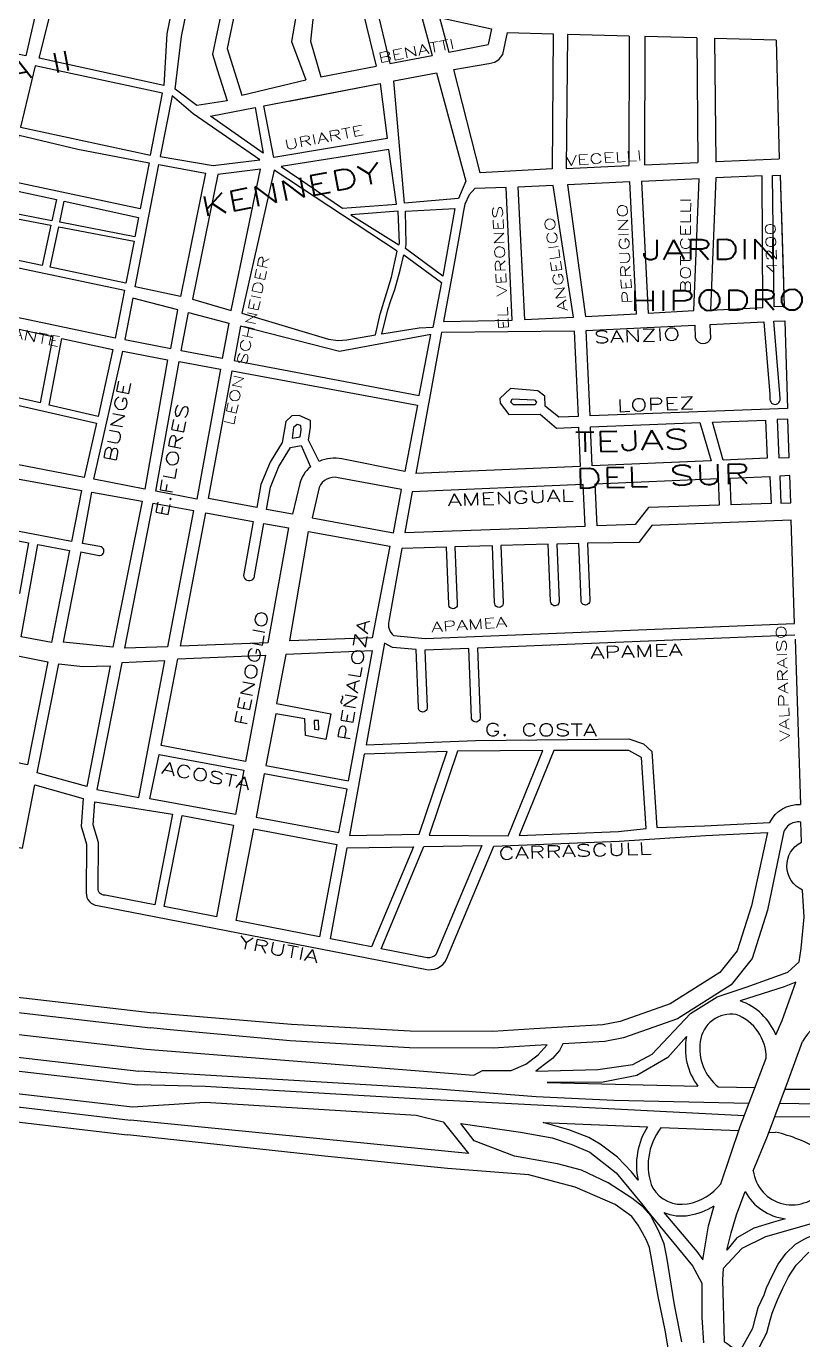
# Model space of a CAD drawing. Header units: millimetres. Extents: x 4374322 to 4409026, y 6503580 to 6534206.
# Drawn here: x 4386610 to 4387386, y 6518517 to 6519829 of the extents above; entities that cross this region are included whole.
import ezdxf

# ---------------------------------------------------------------- set-up
doc = ezdxf.new("R2010")
doc.units = ezdxf.units.MM
for name, color, linetype in [('LINEA CALLE', 252, 'Continuous'), ('NOMBRE BARRIO', 8, 'Continuous'), ('NOMBRE CALLE', 252, 'Continuous')]:
    doc.layers.add(name, color=color, linetype=linetype)
doc.styles.add('ROMANS', font='romans')

msp = doc.modelspace()

# ---------------------------------------------------------------- linework, layer by layer
at = {"layer": 'LINEA CALLE', "transparency": 33554687}
for p, q in [((4386826.2, 6519880.7), (4386811.1, 6519807)), ((4386884.6, 6519867.9), (4386875.4, 6519813.8)), ((4386899.7, 6519864.7), (4386894.1, 6519814.4)), ((4386943.9, 6519855), (4386959.8, 6519789.3)), ((4386959, 6519851.8), (4386973.4, 6519791.9)), ((4387004.4, 6519841.9), (4387015.6, 6519800)), ((4387022.9, 6519837.9), (4387074.8, 6519826.5)), ((4387022.9, 6519837.9), (4387032.2, 6519803.2)), ((4386894.1, 6519814.4), (4386904.7, 6519778.7)), ((4387074.8, 6519826.5), (4387071.5, 6519810.8)), ((4387150.8, 6519821.1), (4387149.5, 6519687.2)), ((4387212.5, 6519819.4), (4387150.8, 6519821.1)), ((4387212.5, 6519819.4), (4387212.2, 6519690)), ((4387228.2, 6519818.9), (4387227.8, 6519690.8)), ((4387279.8, 6519817.5), (4387228.2, 6519818.9)), ((4387279.8, 6519817.5), (4387281, 6519693.2)), ((4387297.7, 6519816.9), (4387298.9, 6519693.4)), ((4387359.2, 6519815.2), (4387297.7, 6519816.9)), ((4387359.2, 6519815.2), (4387362.3, 6519696.8)), ((4386811.1, 6519807), (4386825.8, 6519760.4)), ((4386875.4, 6519813.8), (4386889.6, 6519775.8)), ((4387032.2, 6519803.2), (4387071.5, 6519810.8)), ((4386904.7, 6519778.7), (4386959.8, 6519789.3)), ((4386973.4, 6519791.9), (4387015.6, 6519800)), ((4386825.8, 6519760.4), (4386889.6, 6519775.8)), ((4386872.9, 6519754.5), (4386963.9, 6519772)), ((4387298.9, 6519694), (4387362.3, 6519696.8)), ((4387149.5, 6519687.2), (4387212.2, 6519690)), ((4387227.8, 6519690.8), (4387281, 6519693.2)), ((4387363.2, 6519680.5), (4387367.3, 6519549.3)), ((4386738, 6519666.3), (4386738, 6519666.3)), ((4387095.7, 6519535.7), (4387089.7, 6519668.1)), ((4387027, 6519534.3), (4387095.7, 6519535.7)), ((4387378, 6519216.8), (4387383.5, 6519051.6))]:
    msp.add_line(p, q, dxfattribs=at)
for points in [[(4386810.9, 6519754.7), (4386780.8, 6519750), (4386759.3, 6519766.5), (4386765.4, 6519818.8), (4386784.7, 6519913.2), (4386790.7, 6519942.6), (4386823.9, 6519934.7), (4386819.1, 6519911.5), (4386815.3, 6519893.8), (4386810.2, 6519867.3), (4386804.9, 6519842.5), (4386796.4, 6519801.3), (4386799.1, 6519792.6), (4386800.9, 6519786.9), (4386810.9, 6519754.7)], [(4386438.9, 6519823.6), (4386456.1, 6519912.9), (4386627.5, 6519879.7), (4386624.2, 6519862.4), (4386610, 6519799.6), (4386487.2, 6519824.3), (4386438.9, 6519823.6)], [(4386623.3, 6519797.4), (4386634.7, 6519842.4), (4386641.6, 6519877.8), (4386757.4, 6519855.4), (4386750.9, 6519821.6), (4386747.7, 6519770.1), (4386623.3, 6519797.4)], [(4387090.8, 6519822.8), (4387136.6, 6519821.5), (4387135.5, 6519686.7), (4387063.7, 6519682.7), (4387037.4, 6519786.1), (4387072.2, 6519791.9), (4387078.4, 6519793.3), (4387082.5, 6519796.3), (4387086.2, 6519801), (4387090.8, 6519822.8)], [(4386746.6, 6519762.3), (4386619.4, 6519789.5), (4386604.8, 6519728.5), (4386734.6, 6519700.4), (4386746.6, 6519762.3)], [(4386977.6, 6519774.6), (4387020.2, 6519782.8), (4387049.2, 6519674.6), (4387041.9, 6519657.2), (4386988.2, 6519652.6), (4386977.6, 6519774.6)], [(4386843.6, 6519695.8), (4386777.2, 6519741.7), (4386756, 6519759.8), (4386744.3, 6519699.1), (4386797.2, 6519690.1), (4386843.6, 6519695.8)], [(4386794.4, 6519739.4), (4386838.9, 6519747.9), (4386847.1, 6519702.5), (4386794.4, 6519739.4)], [(4386594.4, 6519674.6), (4386603.3, 6519720.5), (4386661.9, 6519706.5), (4386733.2, 6519692.7), (4386724.3, 6519646.9), (4386594.4, 6519674.6)], [(4386926.1, 6519647.3), (4386980.1, 6519651.6), (4386972.5, 6519706.1), (4386865.1, 6519689), (4386926.1, 6519647.3)], [(4386742.7, 6519691), (4386789.3, 6519682.4), (4386764.3, 6519559.2), (4386719.2, 6519568.8), (4386742.7, 6519691)], [(4386844.5, 6519686.5), (4386801.8, 6519681.2), (4386776.3, 6519556.6), (4386815.2, 6519545.4), (4386844.5, 6519686.5)], [(4386959.3, 6519520.8), (4386963.8, 6519541.6), (4386975.1, 6519578.5), (4386980.7, 6519604.4), (4386858, 6519685.4), (4386825.8, 6519542.5), (4386912.3, 6519516.6), (4386921.9, 6519515.1), (4386930.6, 6519515.8), (4386959.3, 6519520.8)], [(4387224.8, 6519674.2), (4387231.4, 6519542.5), (4387277.1, 6519545.1), (4387282.2, 6519676.8), (4387224.8, 6519674.2)], [(4386592.9, 6519666.6), (4386640.5, 6519656.1), (4386635.9, 6519634.8), (4386588.5, 6519644.1), (4386592.9, 6519666.6)], [(4387089.7, 6519668.1), (4387058.3, 6519667.2), (4387052.7, 6519660.9), (4387048.4, 6519651.6), (4387046.8, 6519643.2), (4387044.6, 6519630.8), (4387037.2, 6519590.3), (4387027, 6519534.3)], [(4386648.4, 6519654.6), (4386722.6, 6519638.1), (4386718.9, 6519618.9), (4386643.9, 6519633.6), (4386648.4, 6519654.6)], [(4386934.4, 6519640.9), (4386982.6, 6519610.8), (4386983.1, 6519612.3), (4386981.7, 6519644.4), (4386934.4, 6519640.9)], [(4387038.4, 6519647.1), (4387026.4, 6519579.6), (4386989.1, 6519607.2), (4386989.9, 6519611.2), (4386989, 6519644.3), (4387038.4, 6519647.1)], [(4386587.7, 6519639.6), (4386634.9, 6519630.4), (4386626.2, 6519590.2), (4386580, 6519600), (4386587.7, 6519639.6)], [(4386642.9, 6519628.9), (4386718.1, 6519614.6), (4386710, 6519572.6), (4386634.4, 6519588.5), (4386642.9, 6519628.9)], [(4386578.6, 6519592.7), (4386708.6, 6519565.5), (4386699.3, 6519517.5), (4386569.4, 6519544.9), (4386578.6, 6519592.7)], [(4386987.4, 6519601), (4387025.1, 6519573.1), (4387016.3, 6519528.1), (4387002.9, 6519527.5), (4386965.5, 6519521.5), (4386971.5, 6519545.9), (4386974.6, 6519555.2), (4386978.3, 6519566.2), (4386983.8, 6519585.6), (4386987.4, 6519601)], [(4386708.9, 6519516.1), (4386754.7, 6519507.2), (4386761.8, 6519545.8), (4386717, 6519557.5), (4386708.9, 6519516.1)], [(4386567.4, 6519534.3), (4386636.9, 6519519.1), (4386624.4, 6519452.9), (4386554.7, 6519468.8), (4386567.4, 6519534.3)], [(4386646.1, 6519517.4), (4386697, 6519506.4), (4386682.1, 6519439.4), (4386633.5, 6519450.6), (4386646.1, 6519517.4)], [(4387157.5, 6519524.5), (4387024.9, 6519523.1), (4386999.4, 6519382.5)], [(4387157.5, 6519524.5), (4387161.4, 6519439.5), (4387142.3, 6519438.7), (4387128.6, 6519449.7), (4387128.2, 6519459.5), (4387121.1, 6519465.1), (4387094, 6519467.4), (4387083.3, 6519457.4), (4387083.5, 6519452.6), (4387092.2, 6519441.5), (4387123.5, 6519441.8), (4387140, 6519427.8), (4387161.8, 6519428.6), (4387163.5, 6519389.5), (4386999.4, 6519382.5)], [(4387370.6, 6519447.5), (4387173.4, 6519439.9), (4387169.5, 6519525.1)], [(4386751.6, 6519495.9), (4386728.9, 6519366.7), (4386677.8, 6519376.6), (4386706.8, 6519504.5), (4386751.6, 6519495.9)], [(4386553.3, 6519461.7), (4386680.6, 6519432.8), (4386668.3, 6519378.4), (4386542, 6519402.8), (4386553.3, 6519461.7)], [(4387118.7, 6519450.9), (4387096.8, 6519450.9), (4387094.2, 6519453.7), (4387095.5, 6519457.1), (4387118, 6519456), (4387120, 6519453.7), (4387118.7, 6519450.9)], [(4387370.9, 6519436.7), (4387360, 6519436.3)], [(4387360, 6519436.3), (4387361.8, 6519398.1), (4387372.1, 6519398.5), (4387370.9, 6519436.7)], [(4386875.8, 6519417.7), (4386883.9, 6519419), (4386884.9, 6519425.8), (4386884.7, 6519430.4), (4386881.1, 6519431.5), (4386877.4, 6519428.3), (4386875.8, 6519417.7)], [(4386655.5, 6519314.6), (4386530, 6519338.4), (4386539.2, 6519388.4), (4386665.5, 6519365.5), (4386655.5, 6519314.6)], [(4387180.4, 6519330.2), (4387178.5, 6519372.1), (4387301.2, 6519377.3), (4387302.2, 6519350.8), (4387231.6, 6519348.6), (4387218.5, 6519331.4), (4387180.4, 6519330.1)], [(4387313.2, 6519377.8), (4387353, 6519379.5), (4387354.2, 6519352.4), (4387314.2, 6519351.2), (4387313.2, 6519377.8)], [(4387363.9, 6519352.7), (4387373.8, 6519353), (4387372.7, 6519380.4), (4387362.7, 6519379.9), (4387363.9, 6519352.7)], [(4386675.8, 6519363.6), (4386726.1, 6519354.6), (4386696.8, 6519208.9), (4386647.2, 6519213.9)], [(4386666.6, 6519312.6), (4386675.8, 6519363.6)], [(4386603.8, 6519262.4), (4386518.6, 6519278.3), (4386528.4, 6519329.4), (4386612.8, 6519313.3), (4386603.8, 6519262.4)], [(4386973.3, 6519309.8), (4386955.7, 6519218.4), (4386873.7, 6519215.1), (4386892.4, 6519324.5), (4386973.3, 6519309.8)], [(4386635.6, 6519213.6), (4386605.3, 6519219.3), (4386621.9, 6519311.6), (4386653.7, 6519305.5), (4386635.6, 6519213.6)], [(4386664.9, 6519304), (4386647.2, 6519213.9)], [(4386664.9, 6519304), (4386681.5, 6519300.8)], [(4386611.6, 6519091.4), (4386298.2, 6519155.5), (4386318.5, 6519256.8), (4386631.9, 6519194.4), (4386611.6, 6519091.4)], [(4386976.2, 6519208.7), (4386968.3, 6519213), (4386949.7, 6519111.3)], [(4386694.3, 6519190.1), (4386670.8, 6519069.7), (4386621.5, 6519083.3), (4386643, 6519192.4), (4386667, 6519189.7), (4386694.3, 6519190.1)], [(4386897.8, 6519135.8), (4386898.2, 6519127.1), (4386902.5, 6519126.4), (4386902.1, 6519135.6), (4386897.8, 6519135.8)], [(4386949.7, 6519111.3), (4387058.9, 6519115.8), (4387212.1, 6519117.3), (4387226.6, 6519112.5), (4387234.9, 6519104.6), (4387240.1, 6519028.9)], [(4387240.1, 6519028.9), (4387287.7, 6519030.3)], [(4387288.5, 6519020.7), (4387350.6, 6519023.8), (4387334.4, 6518950.5), (4387320.3, 6518905.7), (4387303, 6518884), (4387253.2, 6518852.6), (4387203.4, 6518835), (4387186.1, 6518831.6), (4387117.5, 6518827.5), (4387076.2, 6518825), (4386993.7, 6518825.3), (4386875.3, 6518832.1), (4386755.4, 6518842.1), (4386737.3, 6518843.5)], [(4387202.4, 6519015.2), (4387288.5, 6519020.7)], [(4385878.4, 6518882.9), (4386722.8, 6518785.4), (4386722.8, 6518785.4)], [(4385875.8, 6518869.4), (4386721.9, 6518771.8), (4386721.9, 6518771.8)], [(4387359, 6518821.5), (4387365, 6518835.8), (4387378.9, 6518874.2), (4387367, 6518869.7), (4387323.3, 6518855.6)], [(4387130.5, 6518811.6), (4387118.5, 6518810.9), (4387076.7, 6518808.3), (4386993.2, 6518808.7), (4386874.1, 6518815.6), (4386754.1, 6518826.5), (4386734.5, 6518828.7)], [(4387269.6, 6518819.9), (4387251.1, 6518798.9), (4387220.1, 6518781), (4387186.3, 6518774.2), (4387130.5, 6518774.1), (4387281.1, 6518770.2)], [(4386197.2, 6518809.7), (4386716.5, 6518749.7), (4386716.5, 6518749.7)], [(4386730.2, 6518807.2), (4387057.3, 6518781.4), (4387065.9, 6518785.9), (4387094.7, 6518786), (4387109.3, 6518792.5), (4387121.7, 6518801.6), (4387130.5, 6518811.6)], [(4387336.2, 6518685.9), (4387350.4, 6518720.4), (4387371.6, 6518776.8), (4387385.6, 6518814.9)], [(4387303.8, 6518672.9), (4387303.8, 6518672.9), (4387323.2, 6518730.2), (4387349.2, 6518798.2)], [(4387331.9, 6518752.9), (4387197.1, 6518756), (4387119.4, 6518759.8), (4387021.5, 6518767.5), (4386722.8, 6518785.4), (4386722.8, 6518785.4)], [(4387327.3, 6518740.8), (4387004.6, 6518757.3), (4386789.1, 6518770), (4386721.9, 6518771.8)], [(4387301.4, 6518769.7), (4387338, 6518768.9)], [(4387427.6, 6518767), (4387368, 6518767.1)], [(4386716.5, 6518749.7), (4386789, 6518754.3), (4386999.7, 6518741.3), (4387026.6, 6518734.8), (4387046.7, 6518709.9), (4387052.1, 6518703.2), (4386714.7, 6518736.5)], [(4387440, 6518751.7), (4387362.6, 6518752.9)], [(4387439.4, 6518739), (4387357.6, 6518739.7)], [(4387221.3, 6518676.3), (4387214.6, 6518684.9), (4387200.6, 6518699.5), (4387183.5, 6518712.5), (4387172, 6518719.1), (4387152.1, 6518726.8), (4387126.6, 6518734), (4387230.7, 6518729.9)], [(4387321.7, 6518725.6), (4387244.1, 6518728.6)], [(4387251.3, 6518508.8), (4387248.2, 6518526.7), (4387241.5, 6518560.1), (4387234.7, 6518598.2), (4387232.7, 6518609.3), (4387229.8, 6518616.6), (4387225.6, 6518624), (4387221.4, 6518631.5), (4387215.2, 6518640), (4387198.4, 6518652.1), (4387198.4, 6518652.1), (4387198.4, 6518652.1), (4387198.4, 6518652.1), (4387198.4, 6518652.1), (4387158.6, 6518669.5), (4387139.4, 6518674.6), (4387112.4, 6518681.8), (4387030.9, 6518688), (4386908.3, 6518700.5), (4386711.4, 6518721.8)], [(4387351.7, 6518724), (4387358.6, 6518724.4)], [(4387367.7, 6518637.9), (4387368.2, 6518637.9), (4387356.5, 6518634.4), (4387336.8, 6518628.6), (4387319.9, 6518618.8), (4387309.8, 6518606.5), (4387314.3, 6518623.7), (4387319.5, 6518641.8), (4387328.1, 6518665.1)], [(4387285.8, 6518597), (4387285.8, 6518597), (4387291.7, 6518630.7), (4387297.2, 6518650.9)], [(4387246.9, 6518644.3), (4387280, 6518605.2), (4387285.8, 6518597)], [(4387306.2, 6518588.3), (4387305.5, 6518576.9)]]:
    msp.add_lwpolyline(points, dxfattribs=at)
for points in [[(4386970.8, 6519717.1), (4386857.5, 6519698), (4386847.8, 6519749.6), (4386963.9, 6519772)], [(4387101.3, 6519668.6), (4387107.8, 6519536.3), (4387156.8, 6519538.7), (4387136.4, 6519670.2)], [(4387150.7, 6519670.8), (4387168.9, 6519539.3), (4387219.7, 6519541.9), (4387213.1, 6519673.7)], [(4387298.9, 6519677.6), (4387293.7, 6519545.6), (4387345.7, 6519548.2), (4387345.1, 6519679.7)], [(4387367.3, 6519549.3), (4387357.3, 6519548.8), (4387355.4, 6519680.1), (4387355.4, 6519680.1), (4387363.2, 6519680.5), (4387365.8, 6519596.2)], [(4386812.8, 6519532.7), (4386806.2, 6519497.3), (4386765.2, 6519504.9), (4386772.3, 6519543.1)], [(4386824.4, 6519529.7), (4386818.1, 6519495.3), (4387002.9, 6519460.3), (4387014.4, 6519521.1), (4386923.3, 6519504.2)], [(4386804.3, 6519486.7), (4386780.7, 6519356.8), (4386739.8, 6519364.6), (4386763.1, 6519494.4)], [(4387295.6, 6519433.8), (4387348.4, 6519435.8), (4387350.2, 6519397.6), (4387306.4, 6519395.7)], [(4387173.9, 6519429.1), (4387282.9, 6519433.3), (4387294.3, 6519395.2), (4387175.6, 6519390.1)], [(4386995.9, 6519364.2), (4386988.5, 6519323.4), (4387168.4, 6519329.7), (4387166.5, 6519371.5)], [(4386751.6, 6519209.3), (4386708.8, 6519207.9), (4386737.2, 6519352.6), (4386777.5, 6519345.3)], [(4386829.4, 6519094.7), (4386745, 6519110.8), (4386761.9, 6519197.3), (4386849.3, 6519200.9)], [(4386956.2, 6519205.2), (4386869.6, 6519201.7), (4386860.4, 6519152.5), (4386914.7, 6519142.3), (4386909.6, 6519116.7), (4386889.1, 6519120.8), (4386888.5, 6519137.4), (4386859.6, 6519142.4), (4386849.7, 6519090.8), (4386932.2, 6519075.5)], [(4386705.9, 6519193.1), (4386681, 6519066.7), (4386722.9, 6519058.8), (4386748.9, 6519195.1)], [(4387041, 6519105), (4387012.7, 6519021.2), (4387091.5, 6519020.4), (4387126.3, 6519105.6)], [(4387229.5, 6519027.8), (4387224.8, 6519098.6), (4387212, 6519105.6), (4387137.1, 6519105.6), (4387102.5, 6519020.9), (4387201.7, 6519024.9)], [(4386819.5, 6519041.9), (4386734, 6519057.4), (4386743.2, 6519101.7), (4386827.8, 6519086.1)], [(4386948, 6519102), (4386933.2, 6519020.7), (4387002.7, 6519022.1), (4387030.6, 6519104.7)], [(4386930.7, 6519067.1), (4386848.1, 6519082.4), (4386839.9, 6519039.1), (4386922.6, 6519023.8)], [(4386800.3, 6518939.6), (4386748.3, 6518949.7), (4386766.2, 6519040.7), (4386817.4, 6519031)], [(4386920.4, 6519011.9), (4386903.3, 6518919.6), (4386820.2, 6518935.7), (4386837.6, 6519027.3)], [(4386931, 6519008.5), (4386997.2, 6519009.5), (4386955.2, 6518909.5), (4386914.3, 6518917.4)]]:
    msp.add_lwpolyline(points, close=True, dxfattribs=at)
for points in [[(4387169.5, 6519525.1), (4387277.8, 6519530.5), (4387278.4, 6519517.9, 0.705378), (4387293.9, 6519517.6), (4387293.3, 6519531.3), (4387346.9, 6519533.9), (4387352.7, 6519461.4), (4387353, 6519456.4, 1.031295), (4387363.1, 6519456.9), (4387362.9, 6519462), (4387357, 6519534.5), (4387367.8, 6519535), (4387370.6, 6519447.5)], [(4386850.4, 6519346.6), (4386854.3, 6519368.8), (4386862.7, 6519389.3), (4386874.3, 6519408.4), (4386884.9, 6519410.5), (4386894.2, 6519388.9, 0.172795), (4386883.7, 6519372.4), (4386876.4, 6519341.8), (4386850.4, 6519346.6)], [(4386872.3, 6519328.1), (4386851.6, 6519213.3), (4386764.5, 6519209.8), (4386789.6, 6519343.1), (4386837, 6519334.5), (4386827.7, 6519282.2, 1.111479), (4386838.5, 6519280.6), (4386847.8, 6519332.5), (4386872.3, 6519328.1)], [(4387038.5, 6519309.1), (4387040.8, 6519252.4, -1.126872), (4387032.2, 6519252), (4387029.9, 6519308.8), (4386985.6, 6519307.6), (4386972.3, 6519235, 0.275574), (4386977.2, 6519220.5), (4387008.7, 6519217.7), (4387377.5, 6519232.5), (4387374.2, 6519335.7), (4387234.9, 6519330.3), (4387222, 6519313.6), (4387170.8, 6519312.8), (4387173.1, 6519256, -1.126872), (4387164.5, 6519255.7), (4387162.2, 6519312.5), (4387140.3, 6519311.9)], [(4386681.5, 6519300.8, 1.176584), (4386683.9, 6519309.5), (4386666.6, 6519312.6)], [(4387140.3, 6519311.9), (4387142.6, 6519255.2, -1.126872), (4387134, 6519254.9), (4387131.7, 6519311.7), (4387084.4, 6519310.4), (4387086.7, 6519253.7, -1.126872), (4387078.1, 6519253.3), (4387075.8, 6519310.1), (4387038.5, 6519309.1)], [(4385980.5, 6519239.2), (4385948.4, 6519245.6), (4385936.9, 6519186.4), (4385941.8, 6519144.9, 0.038075), (4385943.1, 6519138.5), (4385952, 6519106.4, 0.069215), (4385956.6, 6519095.6), (4385977.9, 6519060.5, 0.028278), (4385980.7, 6519056.5), (4386011.4, 6519016.9), (4386050, 6518962.2), (4386070.1, 6518937.3, 0.067513), (4386078.4, 6518929.5), (4386113.1, 6518904.6, 0.033399), (4386115.1, 6518903.4), (4386133.7, 6518893.5, 0.065434), (4386138, 6518891.9), (4386279, 6518859.3), (4386730.2, 6518807.2), (4386730.2, 6518807.2)], [(4387377.8, 6519220.8), (4387060.9, 6519208), (4387063.6, 6519139.1, -1.126872), (4387055, 6519138.7), (4387052.2, 6519207.7)], [(4387052.2, 6519207.6), (4387008.4, 6519205.9), (4387010.7, 6519149.1, -1.126872), (4387002.1, 6519148.8), (4386999.9, 6519206.6), (4386976.2, 6519208.7)], [(4385968, 6519181.9), (4385964.6, 6519176.2, 0.3115), (4385975.3, 6519110.3), (4386093.3, 6518957.3, 0.186039), (4386162.9, 6518915), (4386326.8, 6518877.8), (4386458.8, 6518860.7), (4386734.5, 6518828.7), (4386734.5, 6518828.7)], [(4386016.1, 6519082), (4386105.2, 6518966.4, 0.1869), (4386165.9, 6518929.7), (4386329.5, 6518892.6), (4386460.7, 6518875.6), (4386737.3, 6518843.5), (4386737.3, 6518843.5)], [(4386279.9, 6519015.5), (4386290.9, 6519068.7), (4386606.7, 6519008.2), (4386619.1, 6519071.3), (4386667.3, 6519057.7), (4386665.4, 6519030.2), (4386670.6, 6519012.2), (4386670.3, 6518963.5, 0.395067), (4386681.7, 6518950.7), (4387008.6, 6518887.3, 0.36223), (4387030, 6518897.2), (4387077.4, 6519010.1), (4387202.4, 6519015.2)], [(4386689.1, 6518961.2, -0.460915), (4386682.2, 6518967.8), (4386682.5, 6519013.9), (4386677.4, 6519031.5), (4386679, 6519054.5), (4386756.4, 6519042.2), (4386738.8, 6518951.5), (4386689.1, 6518961.2)], [(4387287.7, 6519030.3), (4387353, 6519033.8, -0.31232), (4387383.5, 6519051.6)], [(4387010.8, 6518898.7), (4386964.8, 6518907.7), (4387007.3, 6519009.7), (4387065.3, 6519010.8), (4387019.4, 6518901.7, -0.252884), (4387010.8, 6518898.7)], [(4387359, 6518821.5, 0.212879), (4387323.3, 6518855.6, 0.212879)], [(4387349.2, 6518798.2, 0.315002), (4387319.2, 6518841.9, 0.430913), (4387283.4, 6518814.9, 0.267476), (4387301.4, 6518769.7)], [(4387427.6, 6518767, 0.068755), (4387458.5, 6518793.7, 0.368085), (4387443.8, 6518840.1, 0.341181), (4387385.6, 6518814.9)], [(4387269.6, 6518819.9, 0.01775), (4387269.6, 6518819.9, 0.210297), (4387281.1, 6518770.2)], [(4386197.2, 6518809.7), (4386136.1, 6518805.3, 0.127128), (4386026.7, 6518761.4), (4385887.3, 6518658.8, 0.085317), (4385829.4, 6518600.1), (4385821.7, 6518589.1), (4385809.9, 6518527.7, 0.374702), (4385828.4, 6518541.3), (4385833.5, 6518564.6, -0.161345), (4385874.6, 6518622), (4385973.2, 6518693.9), (4386050.7, 6518750.4, -0.134653), (4386133.9, 6518782, -0.029749), (4386234.2, 6518785.5), (4386385.4, 6518773.4, -0.009257), (4386477.8, 6518764.3), (4386714.7, 6518736.5, -0.009913), (4386714.7, 6518736.5), (4386714.7, 6518736.5, -0.035852), (4386714.7, 6518736.5), (4386714.7, 6518736.5)], [(4386217, 6518770.8, -0.004935), (4386233.4, 6518770.6), (4386384.2, 6518758.5, -0.009257), (4386476.1, 6518749.4), (4386711.4, 6518721.8, -0.009913), (4386711.4, 6518721.8), (4386711.4, 6518721.8, -0.035852), (4386711.4, 6518721.8), (4386711.4, 6518721.8)], [(4387265.1, 6518515), (4387257.8, 6518551.9), (4387250.1, 6518599.6), (4387247.4, 6518612.7), (4387242, 6518625.5), (4387234.1, 6518640.7), (4387225.6, 6518650.1), (4387215.2, 6518658.5), (4387191.5, 6518673.8), (4387191.5, 6518673.8), (4387191.5, 6518673.8), (4387191.5, 6518673.8), (4387191.5, 6518673.8), (4387191.5, 6518673.8), (4387164.9, 6518686.5), (4387140.8, 6518692.7), (4387097.8, 6518700.3), (4387057.5, 6518715.9), (4387044.3, 6518733.2), (4387103.9, 6518724.4), (4387135.5, 6518718.9), (4387155, 6518712.1), (4387173.1, 6518704.3), (4387199.5, 6518683.9), (4387224.6, 6518653.3), (4387233.8, 6518641.7), (4387275.5, 6518590.9), (4387284.9, 6518573.5), (4387285, 6518539.3), (4387286.6, 6518514.1, 0.260668)], [(4387230.7, 6518729.9, 0.196012), (4387221.3, 6518676.3, 0.196012)], [(4387244.1, 6518728.6, 0.269739), (4387235.9, 6518668.5, 0.309029), (4387270.6, 6518652.9, 0.19514), (4387303.8, 6518672.9)], [(4387588.8, 6518715.7), (4387503.5, 6518708.6), (4387472.7, 6518699.2), (4387460.8, 6518689.9), (4387424.1, 6518650.6), (4387403.5, 6518635.5), (4387348.4, 6518620), (4387325, 6518608.2), (4387306.2, 6518588.3), (4387305.5, 6518576.9), (4387307.1, 6518514.8, -0.18872), (4387320.1, 6518502.3), (4387324.2, 6518507.5), (4387335.8, 6518528.6), (4387338.9, 6518540.3), (4387341.3, 6518549.3), (4387347.1, 6518561.8), (4387349.5, 6518568.8), (4387355.6, 6518581.5), (4387361.1, 6518592.5), (4387369.3, 6518603.4), (4387378, 6518612.3)], [(4387336.2, 6518685.9, 0.695319), (4387407.8, 6518669.5, 0.141315), (4387410.8, 6518694.7, 0.174124), (4387403.4, 6518706.3, 0.079551), (4387358.6, 6518724.4)], [(4387328.1, 6518665.1, 0.238897), (4387368.2, 6518637.9, 0.238897)], [(4387246.9, 6518644.3, 0.145421), (4387272.5, 6518641.4, 0.105645), (4387297.2, 6518650.9)], [(4387292.9, 6518380.3), (4387293.1, 6518428.4), (4387313.4, 6518473), (4387313.4, 6518473, 0.124771), (4387320.5, 6518482.8), (4387326.7, 6518487.6), (4387332.5, 6518493.7), (4387339.7, 6518504.6), (4387346.5, 6518517.6), (4387349.9, 6518524.1), (4387353.3, 6518536.6), (4387355.1, 6518543.5), (4387360.6, 6518556.8), (4387365.8, 6518568.5), (4387371.6, 6518579.8), (4387374.6, 6518584.7), (4387379.3, 6518591.7), (4387391.8, 6518604.6)]]:
    msp.add_lwpolyline(points, format="xyb", dxfattribs=at)
for points in [[(4386816.1, 6519484.9), (4387001.1, 6519450.6), (4386988.6, 6519384.5), (4386925.7, 6519396.9, 0.159422), (4386903, 6519394.5), (4386892.4, 6519415.7), (4386894.4, 6519428.7), (4386894.1, 6519435.5), (4386883, 6519440.5), (4386875.7, 6519440.1), (4386869.5, 6519434.2), (4386865.8, 6519413.5), (4386853.9, 6519393.7), (4386844.7, 6519371.5), (4386840.7, 6519348.4), (4386792.5, 6519357.4)], [(4386902.8, 6519368.4), (4386895.9, 6519338.2), (4386977, 6519323.1), (4386985.1, 6519366.3), (4386921.8, 6519378.2, 0.367927)], [(4387146.3, 6518812.6), (4387142.8, 6518806.1), (4387135.7, 6518798.1), (4387127.8, 6518791.9), (4387119.3, 6518785.3), (4387181.2, 6518787), (4387216, 6518792), (4387235.3, 6518802.2), (4387273.6, 6518843), (4387300.1, 6518859.7), (4387329.1, 6518869.4), (4387370.7, 6518884.3), (4387382.2, 6518894.6), (4387384.2, 6518907.8), (4387387.1, 6518939.2), (4387385.4, 6518966.2, -0.62941), (4387384.4, 6519014), (4387383.8, 6519034.1, 0.44077), (4387365.8, 6519020), (4387350.4, 6518946.2), (4387335.2, 6518897.8), (4387314.2, 6518871.5), (4387260.5, 6518837.5), (4387206.6, 6518818.7), (4387188.2, 6518815.1)]]:
    msp.add_lwpolyline(points, format="xyb", close=True, dxfattribs=at)
msp.add_arc((4387504.8, 6518393.6), 252.7, 83.712, 120.1077, dxfattribs=at)

# ---------------------------------------------------------------- texts
at = {"layer": 'NOMBRE BARRIO', "transparency": 33554687, "style": 'ROMANS', "width": 1.5}
for s, rotation, p in [('TERRANOVA II', 11, (4386396.2, 6519735.2)), ('KENNEDY', 11, (4386786.9, 6519638.8)), ('JARDIN', 0.4355, (4387224.8, 6519595.7)), ('HIPODROMO', 0.4355, (4387213, 6519544.8)), ('TEJAS', 1.68, (4387158.3, 6519403.6)), ('DEL SUR', 1.68, (4387158.8, 6519367.4))]:
    msp.add_text(s, height=20, rotation=rotation, dxfattribs=at).set_placement(p)
at = {"layer": 'NOMBRE CALLE', "transparency": 33554687, "style": 'ROMANS', "width": 1.5}
for s, height, rotation, p in [('BENATTI', 10, 11, (4386963, 6519792.4)), ('URIARTE', 10, 11, (4386869.3, 6519705.5)), ('VECELLI', 10, 4.1969, (4387149.2, 6519689.7)), ('EL VERONES', 10, 93, (4387092.2, 6519526.2)), ('PERUGINO', 10, 93, (4387215.5, 6519552.1)), ('BOTICELLI', 10, 89.8685, (4387273.6, 6519562.3)), ('ANGELICO', 10, 98.3636, (4387151.1, 6519545)), ('4200', 10, 92, (4387359.9, 6519581.8)), ('LEON SCHNEIDER', 10, 78, (4386817.4, 6519429.6)), ('WENCESLAO ESCALANTE', 10, 349, (4386410.7, 6519554.2)), ('SANZIO', 12.2, 2.3109, (4387177.5, 6519512.3)), ('BUNGE', 12.2, 79.2043, (4386699.8, 6519393)), ('E.FLORES', 12.2, 79.2043, (4386751.5, 6519338.5)), ('LOPEZ', 12.2, 2.3109, (4387200.4, 6519444)), ('AMENGUAL', 12.2, 2.3109, (4387031.2, 6519349.6)), ('FENOGLIO', 12.16, 78.9261, (4386830.3, 6519129.6)), ('APAMEA', 10, 4.1969, (4387015.2, 6519223.7)), ('PEÑALOZA', 12.16, 80.5329, (4386933.5, 6519114.7)), ('VALPARAISO', 10, 92, (4387372.9, 6519114.8)), ('APAMEA', 12.16, 2.0327, (4387173.7, 6519197.2)), ('G. COSTA', 12.16, 359.7494, (4387067.8, 6519120.5)), ('ACOSTA', 12.16, 349.2532, (4386744.6, 6519082.9)), ('CARRASCULL', 12.16, 2.0327, (4387082, 6518996.7)), ('YRUTIA', 12.16, 349.2532, (4386821.8, 6518908.6))]:
    msp.add_text(s, height=height, rotation=rotation, dxfattribs=at).set_placement(p)

doc.saveas('drawing.dxf')
